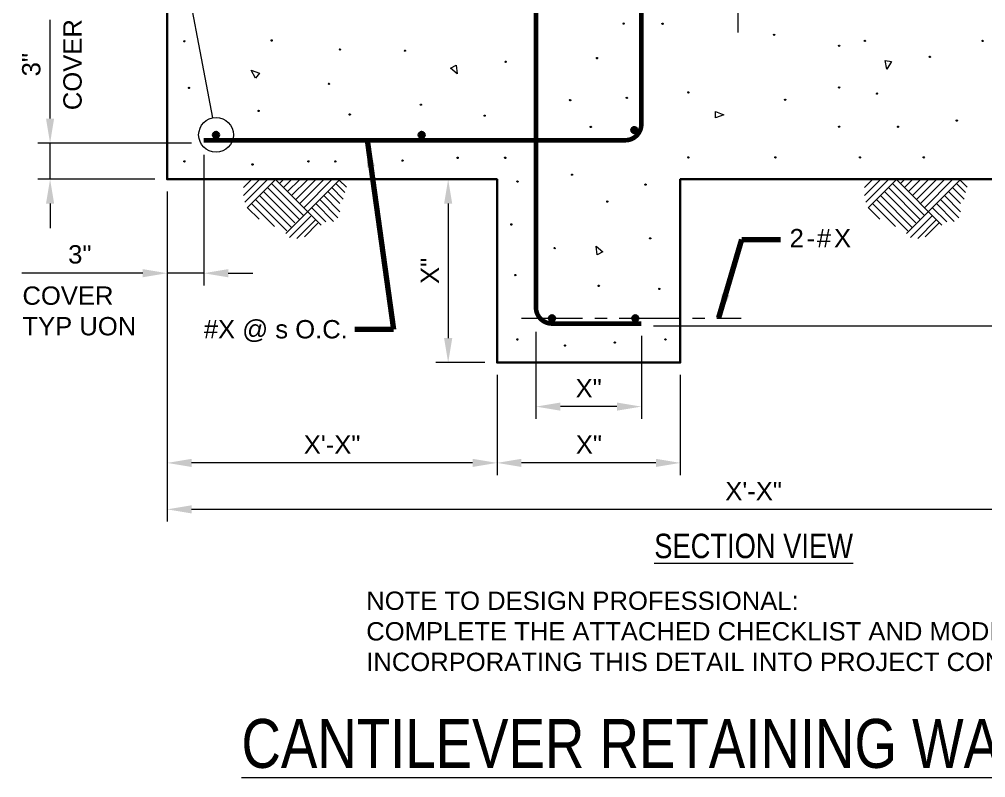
# Model space of a CAD drawing. Header units: inches. Extents: x -858 to -715, y 1483 to 1688.
# Drawn here: x -857.6 to -778.5, y 1482.6 to 1544.6 of the extents above; entities that cross this region are included whole.
import ezdxf

# ---------------------------------------------------------------- set-up
doc = ezdxf.new("R2010")
doc.units = ezdxf.units.IN
doc.header["$LTSCALE"] = 5
doc.header["$MEASUREMENT"] = 0
doc.linetypes.add('CENTER', pattern=[2, 1.25, -0.25, 0.25, -0.25])
for name, color, linetype, lineweight in [('S-ANNO-DIMS', 1, 'Continuous', 20), ('S-ANNO-TEXT', 7, 'Continuous', 20), ('S-DETL', 3, 'Continuous', 30), ('S-DETL-PATT', 7, 'Continuous', 15), ('S-GRID', 9, 'CENTER', 20)]:
    doc.layers.add(name, color=color, linetype=linetype, lineweight=lineweight)
doc.styles.add('Romans', font='arial.ttf')
doc.dimstyles.get("Standard").update_dxf_attribs({"dimtxt": 0.18, "dimasz": 0.18, "dimexe": 0.18, "dimexo": 0.0625, "dimgap": 0.09, "dimtad": 0, "dimtih": 1, "dimtoh": 1, "dimdec": 4, "dimzin": 0, "dimdsep": 46, "dimtxsty": 'Standard', "dimcen": 0.09, "dimadec": 0, "dimazin": 0, "dimtfac": 1, "dimtdec": 4, "dimtofl": 0, "dimtmove": 0, "dimatfit": 3, "dimfxl": 1, "dimtolj": 1, "dimtzin": 0, "dimarcsym": 0})

# ---------------------------------------------------------------- blocks, each defined once
blk = doc.blocks.new('*D0')
at = {"layer": 'Defpoints', "color": 0, "transparency": 16777216}
for p in [(-845.507, 1531.565), (-749.507, 1531.565), (-845.507, 1504.554)]:
    blk.add_point(p, dxfattribs=at)
at = {"layer": 'S-ANNO-DIMS', "transparency": 16777216}
for p, q in [((-845.507, 1530.565), (-845.507, 1503.554)), ((-749.507, 1530.565), (-749.507, 1503.554)), ((-751.507, 1504.554), (-843.507, 1504.554))]:
    blk.add_line(p, q, dxfattribs=at)
for points in [[(-843.507, 1504.888), (-843.507, 1504.221), (-845.507, 1504.554)], [(-751.507, 1504.888), (-751.507, 1504.221), (-749.507, 1504.554)]]:
    blk.add_solid(points, dxfattribs=at)
at = {"layer": 'S-ANNO-DIMS', "transparency": 16777216, "insert": (-797.507, 1506.054), "char_height": 1.5, "attachment_point": 5, "style": 'Romans'}
blk.add_mtext('\\A1;X\'-X"', dxfattribs=at)
blk = doc.blocks.new('*D1')
at = {"layer": 'Defpoints', "color": 0, "transparency": 16777216}
for p in [(-845.507, 1531.565), (-818.507, 1516.565), (-845.507, 1508.356)]:
    blk.add_point(p, dxfattribs=at)
at = {"layer": 'S-ANNO-DIMS', "transparency": 16777216}
for p, q in [((-845.507, 1530.565), (-845.507, 1507.356)), ((-818.507, 1515.565), (-818.507, 1507.356)), ((-820.507, 1508.356), (-843.507, 1508.356))]:
    blk.add_line(p, q, dxfattribs=at)
for points in [[(-843.507, 1508.689), (-843.507, 1508.023), (-845.507, 1508.356)], [(-820.507, 1508.689), (-820.507, 1508.023), (-818.507, 1508.356)]]:
    blk.add_solid(points, dxfattribs=at)
at = {"layer": 'S-ANNO-DIMS', "transparency": 16777216, "insert": (-832.007, 1509.856), "char_height": 1.5, "attachment_point": 5, "style": 'Romans'}
blk.add_mtext('\\A1;X\'-X"', dxfattribs=at)
blk = doc.blocks.new('*D2')
at = {"layer": 'Defpoints', "color": 0, "transparency": 16777216}
for p in [(-815.32, 1520.065), (-806.695, 1519.752), (-815.32, 1512.96)]:
    blk.add_point(p, dxfattribs=at)
at = {"layer": 'S-ANNO-DIMS', "transparency": 16777216}
for p, q in [((-815.32, 1519.065), (-815.32, 1511.96)), ((-806.695, 1518.752), (-806.695, 1511.96)), ((-808.695, 1512.96), (-813.32, 1512.96))]:
    blk.add_line(p, q, dxfattribs=at)
for points in [[(-813.32, 1513.294), (-813.32, 1512.627), (-815.32, 1512.96)], [(-808.695, 1513.294), (-808.695, 1512.627), (-806.695, 1512.96)]]:
    blk.add_solid(points, dxfattribs=at)
at = {"layer": 'S-ANNO-DIMS', "transparency": 16777216, "insert": (-811.007, 1514.46), "char_height": 1.5, "attachment_point": 5, "style": 'Romans'}
blk.add_mtext('\\A1;X"', dxfattribs=at)
blk = doc.blocks.new('*D3')
at = {"layer": 'Defpoints', "color": 0, "transparency": 16777216}
for p in [(-842.507, 1534.565), (-845.507, 1531.565), (-845.507, 1523.873)]:
    blk.add_point(p, dxfattribs=at)
at = {"layer": 'S-ANNO-DIMS', "transparency": 16777216}
for p, q in [((-842.507, 1533.565), (-842.507, 1522.873)), ((-845.507, 1530.565), (-845.507, 1522.873)), ((-847.507, 1523.873), (-854.515, 1523.873)), ((-842.507, 1523.873), (-845.507, 1523.873)), ((-840.507, 1523.873), (-838.507, 1523.873))]:
    blk.add_line(p, q, dxfattribs=at)
for points in [[(-847.507, 1524.207), (-847.507, 1523.54), (-845.507, 1523.873)], [(-840.507, 1524.207), (-840.507, 1523.54), (-842.507, 1523.873)]]:
    blk.add_solid(points, dxfattribs=at)
at = {"layer": 'S-ANNO-DIMS', "transparency": 16777216, "insert": (-852.654, 1525.406), "char_height": 1.5, "attachment_point": 5, "style": 'Romans'}
blk.add_mtext('\\A1;3" ', dxfattribs=at)
blk = doc.blocks.new('*D4')
at = {"layer": 'Defpoints', "color": 0, "transparency": 16777216}
for p in [(-818.507, 1531.565), (-822.507, 1516.565), (-818.507, 1516.565)]:
    blk.add_point(p, dxfattribs=at)
at = {"layer": 'S-ANNO-DIMS', "transparency": 16777216}
for p, q in [((-822.507, 1529.565), (-822.507, 1518.565)), ((-819.507, 1516.565), (-823.507, 1516.565))]:
    blk.add_line(p, q, dxfattribs=at)
for points in [[(-822.84, 1529.565), (-822.174, 1529.565), (-822.507, 1531.565)], [(-822.84, 1518.565), (-822.174, 1518.565), (-822.507, 1516.565)]]:
    blk.add_solid(points, dxfattribs=at)
at = {"layer": 'S-ANNO-DIMS', "transparency": 16777216, "insert": (-824.007, 1524.065), "char_height": 1.5, "attachment_point": 5, "rotation": 90, "style": 'Romans'}
blk.add_mtext('\\A1;X"', dxfattribs=at)
blk = doc.blocks.new('*D18')
at = {"layer": 'Defpoints', "color": 0, "transparency": 16777216}
for p in [(-815.07, 1553.347), (-803.507, 1547.565), (-798.788, 1547.565)]:
    blk.add_point(p, dxfattribs=at)
at = {"layer": 'S-ANNO-DIMS', "transparency": 16777216}
for p, q in [((-798.788, 1555.347), (-798.788, 1562.336)), ((-814.07, 1553.347), (-797.788, 1553.347)), ((-798.788, 1547.565), (-798.788, 1553.347)), ((-802.507, 1547.565), (-797.788, 1547.565)), ((-798.788, 1545.565), (-798.788, 1543.565))]:
    blk.add_line(p, q, dxfattribs=at)
for points in [[(-799.121, 1555.347), (-798.455, 1555.347), (-798.788, 1553.347)], [(-799.121, 1545.565), (-798.455, 1545.565), (-798.788, 1547.565)]]:
    blk.add_solid(points, dxfattribs=at)
at = {"layer": 'S-ANNO-DIMS', "transparency": 16777216, "insert": (-800.339, 1559.841), "char_height": 1.5, "attachment_point": 5, "rotation": 90, "style": 'Romans'}
blk.add_mtext('\\A1;{\\T1.2;s/}2', dxfattribs=at)
blk = doc.blocks.new('*D19')
at = {"layer": 'Defpoints', "color": 0, "transparency": 16777216}
for p in [(-749.507, 1547.565), (-806.695, 1519.565), (-734.221, 1519.565)]:
    blk.add_point(p, dxfattribs=at)
at = {"layer": 'S-ANNO-DIMS', "transparency": 16777216}
for p, q in [((-748.507, 1547.565), (-733.221, 1547.565)), ((-734.221, 1545.565), (-734.221, 1521.565)), ((-805.695, 1519.565), (-733.221, 1519.565))]:
    blk.add_line(p, q, dxfattribs=at)
for points in [[(-734.555, 1545.565), (-733.888, 1545.565), (-734.221, 1547.565)], [(-734.555, 1521.565), (-733.888, 1521.565), (-734.221, 1519.565)]]:
    blk.add_solid(points, dxfattribs=at)
blk = doc.blocks.new('*D20')
at = {"layer": 'Defpoints', "color": 0, "transparency": 16777216}
for p in [(-842.507, 1534.524), (-855.088, 1531.565), (-845.507, 1531.565)]:
    blk.add_point(p, dxfattribs=at)
at = {"layer": 'S-ANNO-DIMS', "transparency": 16777216}
for p, q in [((-855.088, 1536.524), (-855.088, 1542.796)), ((-843.507, 1534.524), (-856.088, 1534.524)), ((-855.088, 1531.565), (-855.088, 1534.524)), ((-846.507, 1531.565), (-856.088, 1531.565)), ((-855.088, 1529.565), (-855.088, 1527.565))]:
    blk.add_line(p, q, dxfattribs=at)
for points in [[(-855.421, 1536.524), (-854.755, 1536.524), (-855.088, 1534.524)], [(-855.421, 1529.565), (-854.755, 1529.565), (-855.088, 1531.565)]]:
    blk.add_solid(points, dxfattribs=at)
at = {"layer": 'S-ANNO-DIMS', "transparency": 16777216, "insert": (-856.621, 1540.935), "char_height": 1.5, "attachment_point": 5, "rotation": 90, "style": 'Romans'}
blk.add_mtext('\\A1;3" ', dxfattribs=at)
blk = doc.blocks.new('*D21')
at = {"layer": 'Defpoints', "color": 0, "transparency": 16777216}
for p in [(-803.507, 1516.565), (-818.507, 1513.828), (-818.507, 1508.356)]:
    blk.add_point(p, dxfattribs=at)
at = {"layer": 'S-ANNO-DIMS', "transparency": 16777216}
for p, q in [((-803.507, 1515.565), (-803.507, 1507.356)), ((-818.507, 1512.828), (-818.507, 1507.356)), ((-805.507, 1508.356), (-816.507, 1508.356))]:
    blk.add_line(p, q, dxfattribs=at)
for points in [[(-816.507, 1508.689), (-816.507, 1508.023), (-818.507, 1508.356)], [(-805.507, 1508.689), (-805.507, 1508.023), (-803.507, 1508.356)]]:
    blk.add_solid(points, dxfattribs=at)
at = {"layer": 'S-ANNO-DIMS', "transparency": 16777216, "insert": (-810.987, 1509.856), "char_height": 1.5, "attachment_point": 5, "style": 'Romans'}
blk.add_mtext('\\A1;X"', dxfattribs=at)

msp = doc.modelspace()

# ---------------------------------------------------------------- hatches: boundary and pattern name
at = {"layer": 'S-DETL'}
h = msp.add_hatch(color=256, dxfattribs=at)
h.dxf.hatch_style = 1
h.paths.add_polyline_path([(-841.757065, 1535.1897135, 1), (-841.257065, 1535.1897135, 1)])
h = msp.add_hatch(color=256, dxfattribs=at)
h.dxf.hatch_style = 1
h.paths.add_polyline_path([(-824.9283135, 1535.1897135, 1), (-824.4283135, 1535.1897135, 1)])
h = msp.add_hatch(color=256, dxfattribs=at)
h.dxf.hatch_style = 1
h.paths.add_polyline_path([(-807.5278598, 1535.5810973, 1), (-807.0278598, 1535.5810973, 1)])
h = msp.add_hatch(color=256, dxfattribs=at)
h.dxf.hatch_style = 1
h.paths.add_polyline_path([(-814.257065, 1520.1897135, 1), (-813.757065, 1520.1897135, 1)])
h = msp.add_hatch(color=256, dxfattribs=at)
h.dxf.hatch_style = 1
h.paths.add_polyline_path([(-807.444565, 1520.1897135, 1), (-806.944565, 1520.1897135, 1)])

# ---------------------------------------------------------------- linework, layer by layer
at = {"layer": 'S-ANNO-DIMS'}
for p, q in [((-855.0880261, 1536.5240832), (-855.0880261, 1544.5950245)), ((-847.507065, 1523.8731931), (-857.3968597, 1523.8731931))]:
    msp.add_line(p, q, dxfattribs=at)
at = {"layer": 'S-ANNO-TEXT'}
msp.add_lwpolyline([(-841.7707082, 1536.5860703), (-844.5647494, 1551.3843995), (-847.7159033, 1551.3843995)], dxfattribs=at)
msp.add_circle((-841.507065, 1535.1897135), 1.4210277, dxfattribs=at)
at = {"layer": 'S-DETL', "const_width": 0.375}
for points in [[(-842.507065, 1534.7522135), (-808.007065, 1534.7522135, 0.4142135624), (-806.694565, 1536.0647135), (-806.694565, 1580.5647135)], [(-806.694565, 1519.7522135), (-814.007065, 1519.7522135, -0.4142135624), (-815.319565, 1521.0647135)]]:
    msp.add_lwpolyline(points, format="xyb", dxfattribs=at)
msp.add_lwpolyline([(-815.319565, 1521.0647135), (-815.319565, 1573.5647135)], dxfattribs=at)
at = {"layer": 'S-DETL'}
msp.add_lwpolyline([(-818.507065, 1547.5647135), (-845.507065, 1547.5647135), (-845.507065, 1531.5647135), (-818.507065, 1531.5647135), (-818.507065, 1516.5647135), (-803.507065, 1516.5647135), (-803.507065, 1531.5647135), (-749.507065, 1531.5647135), (-749.507065, 1547.5647135), (-803.507065, 1547.5647135)], dxfattribs=at)
for centre in [(-841.507065, 1535.1897135), (-824.6783135, 1535.1897135), (-807.2778598, 1535.5810973), (-814.007065, 1520.1897135), (-807.194565, 1520.1897135)]:
    msp.add_circle(centre, 0.25, dxfattribs=at)
at = {"layer": 'S-DETL-PATT'}
for p, q in [((-839.2487393, 1530.2186639), (-837.937759, 1531.5296441)), ((-839.2487393, 1530.874154), (-838.5932491, 1531.5296441)), ((-839.1381253, 1529.6737877), (-837.2822689, 1531.5296441)), ((-838.9467631, 1529.2096597), (-836.6267787, 1531.5296441)), ((-836.9545238, 1531.2018991), (-834.3449275, 1528.5923028)), ((-836.6267787, 1531.5296441), (-832.90906, 1527.8119254)), ((-836.2990337, 1531.2018991), (-835.9712886, 1531.5296441)), ((-835.9712886, 1530.874154), (-835.3157985, 1531.5296441)), ((-835.7963137, 1527.1161881), (-831.3828577, 1531.5296441)), ((-835.6435435, 1530.546409), (-834.6603084, 1531.5296441)), ((-835.3157985, 1530.2186639), (-834.0048182, 1531.5296441)), ((-834.9880534, 1529.8909188), (-833.3493281, 1531.5296441)), ((-834.6603084, 1529.5631738), (-832.693838, 1531.5296441)), ((-834.3325633, 1529.2354287), (-832.0383478, 1531.5296441)), ((-831.7106028, 1531.2018991), (-830.9728568, 1530.4641449)), ((-831.4149767, 1531.4975251), (-830.8306646, 1530.9132048)), ((-788.4381243, 1530.2186639), (-787.1271441, 1531.5296441)), ((-788.4381243, 1530.874154), (-787.7826342, 1531.5296441)), ((-788.3275104, 1529.6737877), (-786.4716539, 1531.5296441)), ((-788.1361482, 1529.2096597), (-785.8161638, 1531.5296441)), ((-786.1439089, 1531.2018991), (-783.5343126, 1528.5923028)), ((-785.8161638, 1531.5296441), (-782.098445, 1527.8119254)), ((-785.4884188, 1531.2018991), (-785.1606737, 1531.5296441)), ((-785.1606737, 1530.874154), (-784.5051836, 1531.5296441)), ((-784.9856988, 1527.1161881), (-780.5722428, 1531.5296441)), ((-784.8329286, 1530.546409), (-783.8496934, 1531.5296441)), ((-784.5051836, 1530.2186639), (-783.1942033, 1531.5296441)), ((-784.1774385, 1529.8909188), (-782.5387132, 1531.5296441)), ((-783.8496934, 1529.5631738), (-781.8832231, 1531.5296441)), ((-783.5219484, 1529.2354287), (-781.2277329, 1531.5296441)), ((-780.8999879, 1531.2018991), (-780.1622419, 1530.4641449)), ((-780.6043618, 1531.4975251), (-780.0200497, 1530.9132048)), ((-837.6100139, 1530.546409), (-835.0515622, 1527.987949)), ((-837.2822689, 1530.874154), (-834.6556216, 1528.2475068)), ((-832.3660929, 1530.546409), (-831.3828577, 1529.5631738)), ((-832.0383478, 1530.874154), (-831.0960234, 1529.9318214)), ((-786.799399, 1530.546409), (-784.2409473, 1527.987949)), ((-786.4716539, 1530.874154), (-783.8450067, 1528.2475068)), ((-781.555478, 1530.546409), (-780.5722428, 1529.5631738)), ((-781.2277329, 1530.874154), (-780.2854085, 1529.9318214)), ((-838.2655041, 1529.8909188), (-835.7070523, 1527.3324589)), ((-837.937759, 1530.2186639), (-835.3622563, 1527.6431612)), ((-833.021583, 1529.8909188), (-831.5337188, 1528.4030546)), ((-832.693838, 1530.2186639), (-831.3828577, 1528.9076836)), ((-787.4548891, 1529.8909188), (-784.8964374, 1527.3324589)), ((-787.1271441, 1530.2186639), (-784.5516414, 1527.6431612)), ((-782.2109681, 1529.8909188), (-780.7231038, 1528.4030546)), ((-781.8832231, 1530.2186639), (-780.5722428, 1528.9076836)), ((-838.9209942, 1529.2354287), (-837.9821029, 1528.2965374)), ((-838.5932491, 1529.5631738), (-836.7167202, 1527.6866366)), ((-833.6770732, 1529.2354287), (-832.5131275, 1528.0714749)), ((-833.3493281, 1529.5631738), (-831.8955657, 1528.1094032)), ((-788.1103793, 1529.2354287), (-787.171488, 1528.2965374)), ((-787.7826342, 1529.5631738), (-785.9061053, 1527.6866366)), ((-782.8664582, 1529.2354287), (-781.7025126, 1528.0714749)), ((-782.5387132, 1529.5631738), (-781.0849508, 1528.1094032)), ((-835.4847675, 1526.8046337), (-833.7458669, 1528.5435343)), ((-834.888083, 1526.7193954), (-833.4049055, 1528.2025729)), ((-784.6741525, 1526.8046337), (-782.9352519, 1528.5435343)), ((-784.0774681, 1526.7193954), (-782.5942905, 1528.2025729)), ((-834.2743558, 1526.8557783), (-833.1662333, 1527.9639008)), ((-783.4637408, 1526.8557783), (-782.3556184, 1527.9639008))]:
    msp.add_line(p, q, dxfattribs=at)
at = {"layer": 'S-DETL-PATT', "flags": 128}
for points in [[(-808.1266245, 1544.2410161, -1), (-808.1446283, 1544.343121, -1)], [(-804.9555744, 1544.2325825, -1), (-804.9735783, 1544.3346874, -1)], [(-795.8213298, 1543.3297124, -1), (-795.8393336, 1543.4318173, -1)], [(-844.0849695, 1542.8009989, -1), (-844.1029733, 1542.9031038, -1)], [(-836.9434163, 1542.8636083, -1), (-836.9614202, 1542.9657131, -1)], [(-790.5013824, 1542.4268422, -1), (-790.5193863, 1542.5289471, -1)], [(-788.3934784, 1542.8281197, -1), (-788.4114823, 1542.9302246, -1)], [(-778.7573484, 1542.8281197, -1), (-778.7753523, 1542.9302246, -1)], [(-831.3545497, 1542.1258855, -1), (-831.3725536, 1542.2279904, -1)], [(-826.0346024, 1542.0255675, -1), (-826.0526062, 1542.1276724, -1)], [(-810.3192063, 1541.418988, -1), (-810.3372101, 1541.5210929, -1)], [(-783.0735311, 1541.5239721, -1), (-783.0915349, 1541.626077, -1)], [(-817.8037477, 1541.1226974, -1), (-817.8217516, 1541.2248023, -1)], [(-832.2579397, 1539.3169571, -1), (-832.2759436, 1539.419062, -1)], [(-790.5013824, 1539.0160004, -1), (-790.5193863, 1539.1181053, -1)], [(-843.7090976, 1538.9818274, -1), (-843.7271015, 1539.0839323, -1)], [(-802.8476704, 1538.6147257, -1), (-802.8656743, 1538.7168306, -1)], [(-787.3897138, 1538.514405, -1), (-787.4077176, 1538.6165098, -1)], [(-824.7297137, 1537.6115348, -1), (-824.7477176, 1537.7136397, -1)], [(-812.5117881, 1537.9800783, -1), (-812.5297919, 1538.0821831, -1)], [(-807.8760392, 1538.1679062, -1), (-807.8940431, 1538.2700111, -1)], [(-794.9179397, 1538.0128123, -1), (-794.9359436, 1538.1149171, -1)], [(-838.0083886, 1537.1035477, -1), (-838.0263924, 1537.2056526, -1)], [(-830.5515404, 1536.8089854, -1), (-830.5695442, 1536.9110903, -1)], [(-819.5101411, 1536.7086647, -1), (-819.5281449, 1536.8107696, -1)], [(-780.8652524, 1536.30739, -1), (-780.8832563, 1536.4094949, -1)], [(-810.8203647, 1535.7887519, -1), (-810.8383686, 1535.8908568, -1)], [(-790.5013824, 1535.8057945, -1), (-790.5193863, 1535.9078994, -1)], [(-785.6833204, 1535.8057945, -1), (-785.7013243, 1535.9078994, -1)], [(-844.0849695, 1532.9713296, -1), (-844.1029733, 1533.0734345, -1)], [(-838.5095471, 1532.7208923, -1), (-838.5275509, 1532.8229972, -1)], [(-833.9364475, 1532.9713296, -1), (-833.9544514, 1533.0734345, -1)], [(-831.7438657, 1532.9713296, -1), (-831.7618696, 1533.0734345, -1)], [(-826.2310866, 1533.0339389, -1), (-826.2490904, 1533.1360438, -1)], [(-821.7175427, 1533.2662263, -1), (-821.7355465, 1533.3683312, -1)], [(-817.8273621, 1533.2662263, -1), (-817.845366, 1533.3683312, -1)], [(-802.8476704, 1533.2978228, -1), (-802.8656743, 1533.3999277, -1)], [(-795.7209491, 1533.2978228, -1), (-795.7389529, 1533.3999277, -1)], [(-788.7949831, 1533.2978228, -1), (-788.8129869, 1533.3999277, -1)], [(-783.5754164, 1533.2978228, -1), (-783.5934203, 1533.3999277, -1)], [(-812.3685639, 1531.8866312, -1), (-812.3865677, 1531.9887361, -1)], [(-816.8234473, 1531.322251, -1), (-816.8414511, 1531.4243559, -1)], [(-806.3450628, 1531.0714163, -1), (-806.3630666, 1531.1735212, -1)], [(-809.4725124, 1529.6863423, -1), (-809.4905163, 1529.7884472, -1)], [(-817.3254047, 1527.8105513, -1), (-817.3434085, 1527.9126561, -1)], [(-805.9593391, 1526.6767751, -1), (-805.9773429, 1526.77888, -1)], [(-813.7886891, 1525.874223, -1), (-813.8066929, 1525.9763279, -1)], [(-817.0116836, 1523.6717633, -1), (-817.0296874, 1523.7738682, -1)], [(-810.1724979, 1522.7938377, -1), (-810.1905017, 1522.8959425, -1)], [(-805.2156571, 1522.543003, -1), (-805.2336609, 1522.6451078, -1)], [(-816.8234473, 1518.404215, -1), (-816.8414511, 1518.5063199, -1)], [(-812.9332667, 1517.9025428, -1), (-812.9512706, 1518.0046477, -1)], [(-808.8548559, 1518.1533803, -1), (-808.8728597, 1518.2554852, -1)], [(-804.7136996, 1518.404215, -1), (-804.7317035, 1518.5063199, -1)]]:
    msp.add_lwpolyline(points, format="xyb", close=True, dxfattribs=at)
for points in [[(-821.8624948, 1540.9062559), (-821.7661195, 1540.1795613), (-822.3241628, 1540.6455802)], [(-786.2249701, 1541.1803674), (-786.6182527, 1540.5617382), (-786.7461874, 1541.2774327)], [(-838.2798584, 1539.822824), (-838.6189658, 1540.4727312), (-837.9351889, 1540.2256788)], [(-800.6309382, 1537.1040374), (-799.9534146, 1536.8241536), (-800.6360204, 1536.5738834)], [(-810.3055549, 1525.3662602), (-810.4019303, 1526.0929548), (-809.843887, 1525.626936)]]:
    msp.add_lwpolyline(points, close=True, dxfattribs=at)
at = {"layer": 'S-GRID', "ltscale": 0.8}
msp.add_line((-816.507065, 1520.1897135), (-798.5265204, 1520.1897135), dxfattribs=at)

# ---------------------------------------------------------------- texts
at = {"layer": 'S-ANNO-DIMS', "insert": (-854.0046928, 1540.9345538), "char_height": 1.49999999, "attachment_point": 2, "rotation": 90, "style": 'Romans'}
msp.add_mtext('\\A1;COVER', dxfattribs=at)
at = {"layer": 'S-ANNO-DIMS', "insert": (-857.3501754, 1522.7898598), "char_height": 1.49999999, "attachment_point": 1, "style": 'Romans'}
msp.add_mtext('\\A1;COVER\\PTYP UON', dxfattribs=at)
at = {"layer": 'S-ANNO-TEXT', "style": 'Romans'}
for s, insert, char_height, attachment_point in [('\\A1;{\\T1.2;2-#X}', (-794.5639246, 1527.4920343), 1.499999989, 1), ('\\A1;#X @ s O.C.', (-842.5101318, 1520.0417247), 1.499999989, 1), ('\\W0.8000;\\LSECTION VIEW\\l', (-797.507065, 1502.5631818), 2, 2), ('{\\W0.8;\\LCANTILEVER RETAINING WALL WITH SHEAR KEY}', (-786.1504459, 1487.4059926), 4, 2)]:
    msp.add_mtext(s, dxfattribs=dict(at, insert=insert, char_height=char_height, attachment_point=attachment_point))
at = {"layer": 'S-ANNO-TEXT', "insert": (-829.2118713, 1497.8295942), "char_height": 1.499999989, "width": 159.842980143, "attachment_point": 1, "style": 'Romans'}
msp.add_mtext('NOTE TO DESIGN PROFESSIONAL: \\PCOMPLETE THE ATTACHED CHECKLIST AND MODIFY DETAIL AS REQUIRED BEFORE \\PINCORPORATING THIS DETAIL INTO PROJECT CONSTRUCTION DOCUMENTS', dxfattribs=at)

# ---------------------------------------------------------------- dimensions: what is measured, and where the dimension line sits
at = {"layer": 'S-ANNO-DIMS'}
for base, p1, p2, angle, text, override, picture, middle in [((-798.7880307, 1547.5647135), (-815.069565, 1553.3470738), (-803.507065, 1547.5647135), 270, '{\\T1.2;s/}2', {"dimscale": 16, "dimtxt": 0.09375, "dimasz": 0.125, "dimexe": 0.0625, "dimgap": 0.0625, "dimtih": 0, "dimtoh": 0, "dimdec": 5, "dimlfac": 1, "dimrnd": 0.03125, "dimzin": 7, "dimlunit": 4, "dimtxsty": 'Romans', "dimcen": 0.125, "dimclrd": 256, "dimclre": 256, "dimclrt": 256, "dimadec": 4, "dimtdec": 5, "dimtofl": 1, "dimtvp": 1, "dimfrac": 2, "dimtzin": 3, "dimlwd": 65535, "dimlwe": 65535}, '*D18', (-798.7880307, 1559.8414462)), ((-734.22126, 1519.5647135), (-749.507065, 1547.5647135), (-806.694565, 1519.5647135), 270, ' ', {"dimscale": 16, "dimtxt": 0.09375, "dimasz": 0.125, "dimexe": 0.0625, "dimgap": 0.0625, "dimtih": 0, "dimtoh": 0, "dimdec": 5, "dimlfac": 1, "dimrnd": 0.03125, "dimzin": 7, "dimlunit": 4, "dimtxsty": 'Romans', "dimcen": 0.125, "dimclrd": 256, "dimclre": 256, "dimclrt": 256, "dimadec": 4, "dimtdec": 5, "dimtofl": 1, "dimtvp": 1, "dimfrac": 2, "dimtzin": 3, "dimlwd": 65535, "dimlwe": 65535}, '*D19', (-734.22126, 1533.5647135)), ((-855.0880261, 1531.5647135), (-842.507065, 1534.5240832), (-845.507065, 1531.5647135), 270, '3" ', {"dimscale": 16, "dimtxt": 0.09375, "dimasz": 0.125, "dimexe": 0.0625, "dimgap": 0.0625, "dimtih": 0, "dimtoh": 0, "dimdec": 5, "dimlfac": 1, "dimrnd": 0.03125, "dimzin": 7, "dimlunit": 4, "dimtxsty": 'Romans', "dimcen": 0.125, "dimclrd": 256, "dimclre": 256, "dimclrt": 256, "dimadec": 4, "dimtdec": 5, "dimtofl": 1, "dimtvp": 1, "dimfrac": 2, "dimtzin": 3, "dimlwd": 65535, "dimlwe": 65535}, '*D20', (-855.0880261, 1540.9345538)), ((-845.507065, 1523.8731931), (-842.507065, 1534.5647135), (-845.507065, 1531.5647135), 180, '3" ', {"dimscale": 16, "dimtxt": 0.09375, "dimasz": 0.125, "dimexe": 0.0625, "dimgap": 0.0625, "dimtih": 0, "dimtoh": 0, "dimdec": 5, "dimlfac": 1, "dimrnd": 0.03125, "dimzin": 7, "dimlunit": 4, "dimtxsty": 'Romans', "dimcen": 0.125, "dimclrd": 256, "dimclre": 256, "dimclrt": 256, "dimadec": 4, "dimtdec": 5, "dimtofl": 1, "dimtvp": 1, "dimfrac": 2, "dimtzin": 3, "dimlwd": 65535, "dimlwe": 65535}, '*D3', (-852.6536202, 1523.8731931)), ((-845.507065, 1504.5542391), (-749.507065, 1531.5647135), (-845.507065, 1531.5647135), 180, 'X\'-X"', {"dimscale": 16, "dimtxt": 0.09375, "dimasz": 0.125, "dimexe": 0.0625, "dimgap": 0.0625, "dimtih": 0, "dimtoh": 0, "dimdec": 5, "dimlfac": 1, "dimrnd": 0.03125, "dimzin": 7, "dimlunit": 4, "dimtxsty": 'Romans', "dimcen": 0.125, "dimclrd": 256, "dimclre": 256, "dimclrt": 256, "dimadec": 4, "dimtdec": 5, "dimtofl": 1, "dimtvp": 1, "dimfrac": 2, "dimtzin": 3, "dimlwd": 65535, "dimlwe": 65535}, '*D0', (-797.507065, 1504.5542391)), ((-845.507065, 1508.3559824), (-818.507065, 1516.5647135), (-845.507065, 1531.5647135), 180, 'X\'-X"', {"dimscale": 16, "dimtxt": 0.09375, "dimasz": 0.125, "dimexe": 0.0625, "dimgap": 0.0625, "dimtih": 0, "dimtoh": 0, "dimdec": 5, "dimlfac": 1, "dimrnd": 0.03125, "dimzin": 7, "dimlunit": 4, "dimtxsty": 'Romans', "dimcen": 0.125, "dimclrd": 256, "dimclre": 256, "dimclrt": 256, "dimadec": 4, "dimtdec": 5, "dimtofl": 1, "dimtvp": 1, "dimfrac": 2, "dimtzin": 3, "dimlwd": 65535, "dimlwe": 65535}, '*D1', (-832.007065, 1508.3559824)), ((-822.507065, 1516.5647135), (-818.507065, 1531.5647135), (-818.507065, 1516.5647135), 270, 'X"', {"dimscale": 16, "dimtxt": 0.09375, "dimasz": 0.125, "dimexe": 0.0625, "dimgap": 0.0625, "dimtih": 0, "dimtoh": 0, "dimdec": 5, "dimlfac": 1, "dimrnd": 0.03125, "dimzin": 7, "dimlunit": 4, "dimtxsty": 'Romans', "dimcen": 0.125, "dimse1": 1, "dimclrd": 256, "dimclre": 256, "dimclrt": 256, "dimadec": 4, "dimtdec": 5, "dimtofl": 1, "dimtvp": 1, "dimfrac": 2, "dimtzin": 3, "dimlwd": 65535, "dimlwe": 65535}, '*D4', (-822.507065, 1524.0647135)), ((-815.319565, 1512.9603479), (-806.694565, 1519.7522135), (-815.319565, 1520.0647135), 180, 'X"', {"dimscale": 16, "dimtxt": 0.09375, "dimasz": 0.125, "dimexe": 0.0625, "dimgap": 0.0625, "dimtih": 0, "dimtoh": 0, "dimdec": 5, "dimlfac": 1, "dimrnd": 0.03125, "dimzin": 7, "dimlunit": 4, "dimtxsty": 'Romans', "dimcen": 0.125, "dimclrd": 256, "dimclre": 256, "dimclrt": 256, "dimadec": 4, "dimtdec": 5, "dimtofl": 1, "dimtvp": 1, "dimfrac": 2, "dimtzin": 3, "dimlwd": 65535, "dimlwe": 65535}, '*D2', (-811.007065, 1512.9603479)), ((-818.507065, 1508.3559824), (-803.507065, 1516.5647135), (-818.507065, 1513.8279431), 180, 'X"', {"dimscale": 16, "dimtxt": 0.09375, "dimasz": 0.125, "dimexe": 0.0625, "dimgap": 0.0625, "dimtih": 0, "dimtoh": 0, "dimdec": 5, "dimlfac": 1, "dimrnd": 0.03125, "dimzin": 7, "dimlunit": 4, "dimtxsty": 'Romans', "dimcen": 0.125, "dimclrd": 256, "dimclre": 256, "dimclrt": 256, "dimadec": 4, "dimtdec": 5, "dimtofl": 1, "dimtvp": 1, "dimfrac": 2, "dimtzin": 3, "dimlwd": 65535, "dimlwe": 65535}, '*D21', (-810.987065, 1508.3559824))]:
    dim = msp.add_linear_dim(base=base, p1=p1, p2=p2, angle=angle, text=text, dimstyle='Standard', override=override, dxfattribs=at)
    dim.commit()
    dim.dimension.update_dxf_attribs({"geometry": picture, "text_midpoint": middle, "dimtype": 128})

# ---------------------------------------------------------------- leaders
at = {"layer": 'S-ANNO-TEXT'}
for points in [[(-829.0991836, 1534.5647135), (-826.9851693, 1519.2656333), (-830.1453638, 1519.2656333)], [(-800.3493551, 1520.2334332), (-798.461884, 1526.6334733), (-795.3107301, 1526.6334733)]]:
    msp.add_leader(points, dimstyle='Standard', override={"dimscale": 16, "dimtxt": 0.09375, "dimasz": 0.125, "dimexe": 0.0625, "dimgap": 0.0625, "dimtad": 0, "dimtih": 0, "dimtoh": 0, "dimdec": 5, "dimlfac": 16, "dimrnd": 0.03125, "dimzin": 7, "dimlunit": 4, "dimtxsty": 'Romans', "dimcen": 0.125, "dimclrd": 256, "dimclre": 256, "dimclrt": 256, "dimadec": 4, "dimtdec": 5, "dimtofl": 1, "dimtvp": 1, "dimfrac": 2, "dimtzin": 3, "dimlwd": 65535, "dimlwe": 65535}, dxfattribs=at)

doc.saveas('drawing.dxf')
